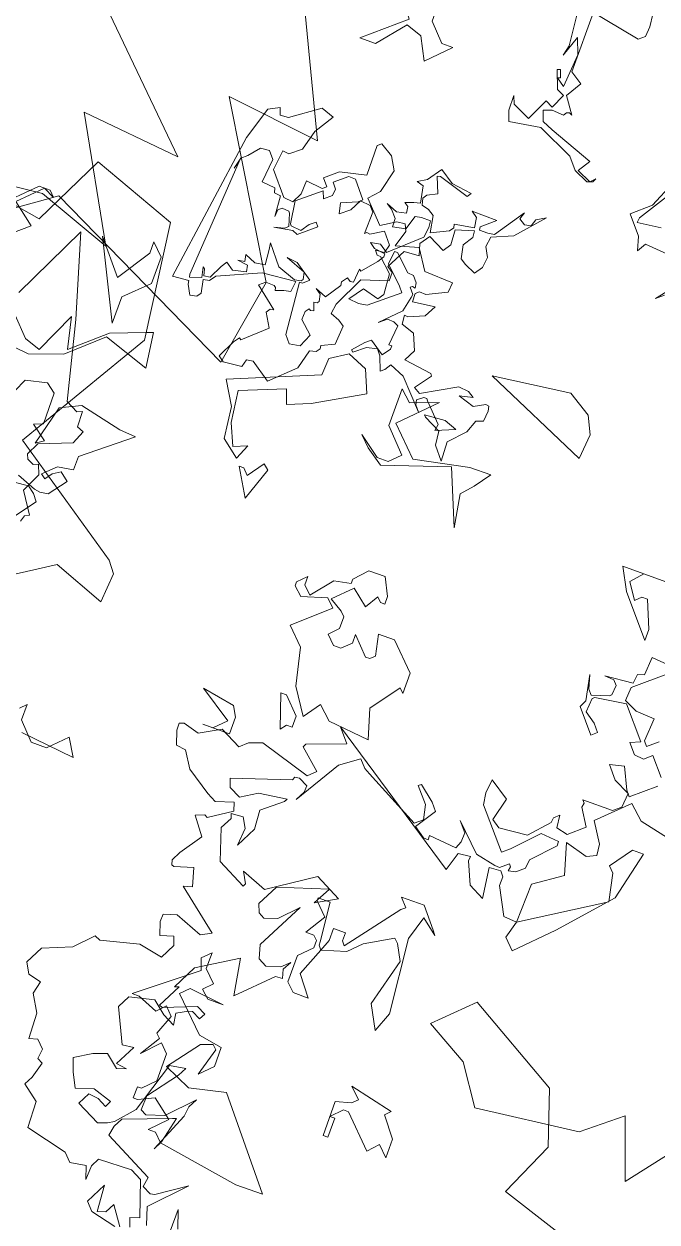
# Model space of a CAD drawing. Header units: metres. Extents: x -71 to 881, y -503 to 661.
# Drawn here: x 233.781 to 236.042, y 454.988 to 459.27 of the extents above; entities that cross this region are included whole.
import ezdxf

# ---------------------------------------------------------------- set-up
doc = ezdxf.new("R2010")
doc.units = ezdxf.units.M
doc.layers.add('ARBRE', color=100, linetype='Continuous', lineweight=13, true_color=0x00ff3f)

# ---------------------------------------------------------------- blocks, each defined once
blk = doc.blocks.new('WMF2', base_point=(0, 0.01))
at = {"color": 251, "lineweight": 0, "true_color": 0x636466}
for points in [[(124.6, -224.1), (124.28, -221.43), (124.37, -220.32), (124.97, -219.82), (134.84, -221.76)], [(158.3, -210.64), (152.62, -198.66), (162.76, -199.86), (152.65, -183.05), (154.26, -173.69), (175.85, -184.22), (183.13, -179.1)], [(23.58, -100.08), (8.83, -109.56), (3.27, -107.44), (3.01, -110.61), (3.9, -111.79), (16.57, -120.44), (8.22, -134.47), (9.81, -146.85), (18.98, -150.2), (22.71, -142.59), (34.39, -144.58)], [(177.29, -203.7), (165.65, -192.21), (176.34, -193.26), (169.52, -180.97), (177.55, -183.87), (181.35, -183.49)], [(13.93, -112.47), (13.73, -113.15), (13.23, -113.37), (14.72, -115.61), (13.76, -117.64), (14.16, -118.66), (14.68, -118.45), (15.39, -118.76), (15.6, -119.27), (14.94, -120.61), (11.56, -121.96), (10.97, -123.39), (11.67, -123.68), (11.74, -125.32), (12.27, -125.11), (13.58, -125.77), (15.6, -134.05), (18.21, -142.77), (22.11, -134.68)], [(80.69, -115.04), (86.12, -108.09), (88.43, -114.47), (92.34, -111.31), (103.35, -109.97), (106.1, -114.07), (110.61, -116.64), (106.84, -120.37), (96.77, -114.54), (94.84, -108.74), (97.41, -102.93), (91.6, -101), (87.74, -99.72), (91.28, -94.1), (89.03, -90.71), (84.85, -93.45), (79.38, -92.64), (82.27, -96.02), (80.34, -100.54), (80.31, -100.55), (80.25, -100.64), (80.17, -100.76), (80.05, -100.9), (79.89, -101.09)], [(99.66, -159.16), (102.89, -156.4), (103, -154.96), (101.56, -154.29), (99.54, -154.17), (99.73, -151.7), (99.31, -151.21), (98.26, -152.1)], [(93.76, -142.97), (97.21, -143.77), (98.75, -145.15), (101.81, -142.17), (100.48, -140.04), (100.32, -138.84), (101.34, -138.36), (103.76, -139.06), (102.79, -135.77), (105.69, -133.77), (105.82, -129.54), (107.25, -129.65), (108.74, -132.52), (108.73, -133.49), (109.15, -133.99), (110.39, -133.89), (109.93, -130.65), (111.62, -131.51), (112.63, -133.81), (112.58, -134.33), (113.9, -134.17), (114.51, -132.19), (129.81, -142.39), (128.59, -140.94), (132.57, -139.47), (132.73, -139.13), (130.53, -137.19), (131.32, -136.44), (136.79, -138.11), (138.2, -137.61), (139, -136.87), (141.22, -138.01), (143.41, -136.76), (145.13, -137.25), (145.63, -137.09), (145.6, -136.33), (145.13, -134.84), (144.07, -134.71), (142.97, -132.98), (140.36, -131.23), (139.36, -130.72), (137.49, -131.32), (137.22, -130.44), (139.58, -128.86), (139.92, -129.04), (140.84, -128.69), (139.42, -126.79), (141.03, -124.5), (141.52, -123.53), (141.36, -123.04), (141.12, -122.91), (139.13, -123.53), (138.58, -121.59), (139.52, -121.34), (135.03, -117.8), (136.15, -117.21), (139.1, -118.34), (140.49, -117.9), (140.5, -117.08), (140.06, -115.71), (138.68, -116.15), (138.33, -115.23), (139.13, -113.66), (141.69, -114.16), (145.74, -113.14), (146.33, -113.43), (148.12, -111.55), (151.13, -110.32), (152.08, -108.49), (151.44, -107.36), (150.04, -107.03), (150.34, -105.65), (149.29, -103.85), (149.18, -101.08), (148.29, -101.35), (147.47, -100.54), (147.61, -99.46), (147.03, -99.16), (147.51, -97.44), (147.99, -96.52), (146.26, -95.22), (146.17, -92.39), (141.64, -91.28), (140.84, -90.46), (139.13, -90.72), (138.69, -89.34), (138.63, -90.88), (138.17, -91.79), (134.57, -91.91), (133.35, -91.28), (132.09, -87.5), (133.07, -87.18), (132.73, -86.26)], [(133.71, -85.95), (135.09, -87.89), (135.6, -86.91), (136.47, -86.63), (136.66, -89.45), (137.77, -87.31), (136.97, -86.47), (134.21, -85.79)], [(128, -87.76), (128.66, -89.67), (128.66, -87.28)], [(131.17, -87.01), (131.77, -88.88), (128.43, -92.34), (131.45, -90.3), (131.93, -90.21), (132.84, -90.68), (132.69, -91.75), (138.01, -94.49), (137.8, -95.54), (137.29, -96.51), (132.41, -98.35), (132.02, -98.48), (132.65, -95.66), (133.11, -94.75), (131.35, -98.96), (131.2, -100.04), (130.7, -101), (133.23, -98.36), (135.1, -97.76), (135.74, -98.1), (135.68, -99.63), (133.33, -102.77), (132.87, -103.68), (134.56, -103.4), (136.24, -97.94), (137.95, -96.02), (138.58, -95.62), (139.55, -95.29), (142.04, -96.56), (141.41, -97.82), (140.33, -97.67), (139.33, -97.16), (139.01, -97.82), (141.07, -98.46), (142.94, -97.86), (143.7, -99.41), (144.2, -100.81), (142.43, -101.88), (141.01, -102.38), (139.61, -101.25), (138.63, -101.56), (139.77, -101.73), (138.66, -103.88), (139.89, -103.76), (141.57, -107.36), (140.9, -108.66), (138.27, -109.27), (136.88, -108.14), (135.58, -107.47), (135.77, -108.71), (134.62, -109.36), (134.22, -109.47), (133.26, -108.98), (132.92, -109.62), (133.89, -110.13), (137.3, -108.77), (137.63, -108.93), (136.36, -111.4), (136.84, -111.24), (135.54, -113.78), (131.42, -116.34), (130.72, -112.44), (127.35, -115.8), (126.6, -115.82), (126.85, -116.77), (126.37, -117.68), (127.17, -116.93), (128.65, -116.47), (129.55, -116.93), (129.96, -118.38), (127.38, -123.37), (129.16, -121.51), (130.54, -121.07), (131.19, -121.4), (131.54, -122.32), (130.4, -124.53), (125.18, -126.19), (126.16, -124.31), (123.96, -125.55), (126.75, -127), (131.48, -123.86), (134.15, -124.91), (133.52, -123.75), (133.68, -123.43), (136.79, -125.04), (137.86, -128.38), (137.23, -129.62), (137.38, -130.11), (136.11, -130.19), (135.51, -129.14), (135.65, -127.24), (134.56, -129.39), (134.72, -131.45), (132.62, -133.14), (132.44, -133.48), (135.45, -133.06), (137.16, -131.97), (138.4, -132.6), (138.75, -133.52), (132.62, -135.52), (132.46, -135.87), (131.99, -135.96), (131.01, -135.45), (131.05, -134.73), (131.55, -133.76), (128.65, -138.59), (126.7, -139.98), (125.97, -139.17), (125.32, -138.84), (119.23, -135.58), (118.45, -136.25), (118.79, -137.79), (120.16, -139.39), (119.88, -139.63), (118.23, -138.25), (117.58, -137.48), (118.99, -135.3), (117.81, -134.49), (117.3, -134.44), (117.31, -134.91), (114.32, -134.66), (114, -135.42), (113.97, -136.41), (114.88, -137.47), (112.09, -134.75), (109.9, -134.31), (109.39, -134.27), (108.55, -134.98), (108.32, -134.71), (108.41, -134.24), (107.65, -134.4), (106.82, -135.1), (106.74, -136.05), (104.54, -138.4), (104.55, -138.87), (106.51, -139.03), (108.95, -136.47), (109.72, -135.82), (113.14, -139.82), (113.34, -141.07), (113.17, -142.56), (111.11, -141.15), (111.72, -138.72), (110.83, -138.12), (107.79, -138.4), (105.92, -140.47), (105.88, -141), (105.33, -141.47), (105.18, -140.15), (103.95, -139.86), (102.35, -141.23), (103.5, -143.03), (103.41, -143.5), (103.65, -143.77), (100.39, -143.77), (99.59, -144.43), (99.47, -145.98), (101.18, -146.84), (102.3, -148.17), (100.78, -148.52), (99.7, -146.26), (99.24, -145.7), (96.84, -147.73)], [(96.81, -148.71), (98.38, -150.55), (99.16, -149.88), (100.2, -149.96), (101.09, -151.02), (100.03, -151.47), (102.77, -154.68), (106.07, -154.17), (106.29, -153.98), (106.42, -152.45), (105.24, -151.63), (104.58, -150.84), (105.14, -150.36), (107.17, -152.77), (106.84, -153.51), (107.36, -156.24), (106.96, -154.77), (106.52, -154.26), (104.73, -154.84), (104.51, -155.03), (104.42, -156.07), (104.84, -156.57), (105.88, -156.64), (102.86, -156.92), (102.73, -157.89), (102.04, -158.1), (101.88, -160.07), (98.36, -159.78)], [(113.42, -195.8), (114.19, -195.14), (113.09, -196.56)], [(114.58, -199.9), (117.07, -200.09), (117.61, -199.16), (118.02, -200.63), (119.62, -202.52), (117.74, -204.14), (116.53, -207)], [(116.04, -206.45), (118.58, -202.45), (118.63, -201.93), (116.12, -202.24)], [(132.71, -95.54), (133.58, -96.42), (134.37, -96.42), (132.71, -98.1), (134.81, -99.76), (136.47, -98.97), (136.93, -98.97), (136.93, -100.2), (136.47, -100.2), (135.25, -101.44), (135.25, -104.42), (136.12, -105.31), (137.8, -103.54), (136.47, -105.66), (136.93, -106.1), (136.12, -108.22), (136.93, -109.09), (137.8, -108.22), (139.92, -109.09), (140.71, -109.09), (134.81, -113.75), (135.25, -114.99), (134.37, -115.87), (134.37, -114.12), (133.14, -112.88), (134.02, -111.98), (133.14, -111.2), (131.46, -111.2), (135.25, -111.63), (136.12, -110.76), (132.71, -107.41), (130.14, -106.98), (130.14, -104.87), (131.46, -103.54), (130.59, -106.54), (131.03, -106.98), (132.27, -106.54), (134.81, -103.19), (131.92, -101.88), (128.03, -102.76), (120.98, -94.11), (123.89, -94.11), (132.71, -95.54), (132.71, -95.54)], [(111.88, -106.14), (110.25, -104.06), (110.25, -101.98), (111.34, -103.08), (112.32, -101.98), (115.5, -105.17), (116.06, -105.17), (117.15, -104.06), (116.61, -104.06), (116.61, -101.98), (117.15, -101.98), (117.15, -105.71), (115.5, -106.14), (114.95, -106.7), (116.06, -107.79), (111.34, -106.7), (111.88, -106.14), (111.88, -106.14)], [(115.75, -121.61), (116.64, -123.29), (117.08, -123.72), (119.97, -122.05), (121.3, -120.73), (123.86, -119.93), (125.08, -116.95), (123.4, -114.83), (125.08, -114.83), (125.96, -115.71), (125.96, -118.61), (124.64, -119.93), (124.64, -120.73), (125.08, -121.17), (125.96, -121.17), (124.64, -123.29), (125.96, -124.6), (125.96, -124.95), (124.64, -124.95), (124.21, -120.73), (124.21, -120.38), (123.86, -119.93), (123.4, -121.17), (123.4, -122.5), (122.09, -122.5), (122.09, -121.61), (121.74, -121.17), (117.52, -126.7), (117.08, -127.05), (117.87, -127.93), (115.4, -127.93), (113.63, -125.83), (113.28, -125.39), (114.96, -126.7), (115.75, -124.16), (114.96, -116.16), (115.75, -114.04), (117.08, -116.51), (115.75, -121.61), (115.75, -121.61)], [(21.67, -132.34), (19.86, -130.44), (18.12, -129.86), (16.15, -134.19), (15.36, -130.85), (11.87, -133.9), (8.32, -135.28), (7.59, -135.54), (7.07, -131.77), (12.02, -133.45), (15.55, -130.27), (19.06, -129.03), (22.02, -129.38)], [(105.82, -129.54), (97.54, -134.76), (98.14, -137.7), (98.75, -138.3), (97.05, -140.62), (95.83, -140.62), (97.05, -135.38), (101.69, -130.15), (105.21, -126.6), (106.3, -127.7), (105.82, -129.54), (105.82, -129.54)], [(180.45, -182.15), (178.13, -184.47), (176.91, -184.47), (176.31, -183.86), (177.52, -184.47), (179.84, -182.15), (177.52, -180.32), (185.07, -173.85)], [(161.69, -132.95), (161.08, -133.55), (161.08, -131.86), (159.38, -130.03), (157.67, -130.03), (155.85, -131.86), (154.74, -130.03), (160.6, -130.65)], [(140.36, -139.63), (140.36, -137.8), (143.28, -137.8), (142.18, -137.8), (140.97, -139.01), (144.49, -141.33), (140.97, -140.72), (140.36, -139.63), (140.36, -139.63)], [(170.41, -149.48), (167.33, -153.6), (167.88, -154.33), (168.63, -154.89), (173.09, -154.46)], [(169.98, -155.59), (167.94, -154.77), (167.31, -154.68), (166.44, -154.8), (165.01, -156.7), (165.95, -157.41), (166.73, -156.9), (167.3, -156.16), (167.79, -156.52), (166.47, -157.79), (164.8, -158.03), (164.79, -159.51), (159.94, -163.43), (161.71, -163.57), (166.28, -164.6), (168.39, -163.57), (169.49, -159.28), (168.67, -159.85), (170.32, -161.09), (169.36, -161.46), (169.4, -164.84), (170.39, -165.59), (172.66, -165.09), (173.31, -163.69)], [(134.49, -141.88), (134.49, -140.66), (135.1, -140.66), (135.58, -140.05), (136.81, -143.6), (136.19, -143.6), (134.49, -141.88), (134.49, -141.88)], [(132.52, -143.85), (133.8, -142.07), (135.57, -144.77), (136.49, -148.75), (138.25, -150.51), (134.73, -153.67), (135.57, -154.51), (138.25, -153.67), (139.17, -154.51), (139.17, -154.97), (138.25, -155.89), (138.25, -154.97), (137.42, -154.14), (135.57, -156.36), (133.8, -156.73), (133.8, -157.19), (132.52, -158.58), (130.73, -158.58), (129.81, -156.73), (129.81, -155.89), (130.27, -155.89), (130.73, -156.36), (131.57, -154.97), (133.35, -156.36), (135.2, -154.51), (133.8, -153.67), (133.35, -153.21), (133.35, -151.92), (134.27, -150.97), (133.35, -150.05), (132.52, -150.05), (131.57, -150.97), (131.57, -151.92), (129.81, -150.05), (129.35, -150.05), (128.88, -150.51), (129.35, -152.75), (127.59, -152.75), (124.91, -150.05), (124.91, -147.83), (125.36, -148.29), (127.59, -145.23), (126.66, -142.07), (131.11, -142.53), (132.52, -143.85), (132.52, -143.85)], [(105.63, -167.93), (106.73, -166.71), (105.63, -165.01), (105.03, -165.6), (104.42, -165.6), (103.21, -162.7), (103.21, -161.47), (106.73, -165.6), (107.95, -167.93), (103.21, -167.93), (105.63, -167.93), (105.63, -167.93)], [(147.09, -161.3), (148.81, -164.22), (148.31, -164.22), (147.7, -163.6), (146.47, -165.31), (145.88, -164.82), (147.09, -161.3), (147.09, -161.3)], [(138.94, -175.74), (144.01, -172.85), (146.39, -171.88), (146.93, -173.42), (151.56, -171.55), (151.13, -168.2), (150.13, -165.91), (148.68, -166.49), (149.35, -164.92), (151.24, -166.38), (151.67, -169.75), (153.13, -172.22), (143.98, -176.02), (143.88, -177.83), (142.05, -179.02), (139.92, -178.12), (138.94, -175.74), (138.94, -175.74)], [(135.09, -169.28), (136.91, -170.51), (138.01, -171.61), (135.68, -169.9), (134.47, -169.9), (133.38, -170.99), (135.68, -173.42), (135.68, -177.45), (134.47, -176.35), (131.54, -177.45), (135.09, -173.91), (132.16, -170.99), (126.32, -172.2), (124, -172.2), (125.23, -170.51), (126.32, -169.28), (125.71, -165.75), (128.13, -171.61), (135.09, -169.28), (135.09, -169.28)], [(129.33, -171.8), (130.44, -173.14), (130.63, -174.64), (132.41, -175.52), (132.57, -175.72), (130.37, -175.88), (129, -175.39), (131.03, -174.57), (130.92, -175.27), (132.78, -177.2), (132.94, -177.4), (133.27, -177.39), (133.89, -176.89), (133.76, -176.39), (133.25, -175.78), (136.03, -178.75), (137.63, -179.42), (138.03, -178.75), (138.43, -178.41), (139, -179.91), (139.48, -180.48), (140.6, -180.25), (141.77, -179.29), (141.95, -179.48), (140.94, -180.66), (140.37, -181.13), (138.81, -180.09), (138.2, -180.94), (138.17, -181.3), (138.5, -181.3), (138.3, -183.46), (138.84, -183.71), (139.55, -183.74), (140.34, -183.1), (138.33, -185.08), (138.01, -186.66), (137.96, -187.04), (138.47, -187.64), (138.27, -187.81), (137.93, -187.74), (138.03, -188.28), (138.55, -188.89), (139.2, -188.95), (140.91, -190.59), (141.25, -190.57), (141.38, -189.16), (139.54, -187.38), (139.07, -186.81), (142.01, -184.38), (142.93, -184.24), (144.01, -184.38), (142.96, -185.86), (141.2, -185.39), (140.77, -186.02), (140.94, -188.21), (142.43, -189.6), (142.8, -189.62), (143.13, -190.05), (142.18, -190.14), (141.95, -191.03), (142.93, -192.19), (144.24, -191.39), (144.58, -191.45), (144.78, -191.29), (144.74, -193.64), (145.22, -194.21), (146.33, -194.31), (146.97, -193.1), (147.96, -192.3), (148.2, -193.41), (146.53, -194.15), (146.12, -194.49), (147.57, -196.24), (148.3, -196.27), (149.64, -195.16), (149.18, -194.59), (149.23, -193.84), (150.01, -193.2), (150.32, -193.98), (152.67, -192.02), (152.33, -189.62), (152.2, -189.45), (151.09, -189.35), (150.48, -190.21), (149.91, -190.68), (149.57, -190.27), (151.32, -188.81), (151.86, -189.06), (153.85, -188.7), (152.77, -188.98), (152.4, -189.29), (152.8, -190.62), (152.94, -190.78), (153.69, -190.85), (154.05, -190.54), (154.11, -189.8), (154.29, -191.99), (154.99, -192.09), (155.13, -192.59), (156.55, -192.72), (156.32, -195.25), (156.96, -196.02), (157.91, -195.93), (158.87, -194.78), (159.49, -194.28), (159.79, -193.07), (159.51, -193.9), (160.36, -181.18), (160.3, -180.89), (159.09, -181.29), (159.32, -182.35), (159.11, -182.21), (158.95, -181.51), (158.27, -181.62), (157.59, -183.02), (157.18, -183.64), (156.35, -183.07), (154.92, -183.39), (155.08, -184.08), (156.2, -184.24), (155.47, -184.34), (155.62, -185.07), (154.42, -184.57), (153.35, -184.75), (153.51, -186.38), (153.6, -187.08), (151.95, -185.01), (149.99, -184.32), (149.29, -184.43), (149.15, -184.65), (149.29, -185.38), (151.47, -186.21), (150.33, -186.08), (148.46, -184.81), (149.07, -184.27), (149.41, -184.25), (148.91, -178.66), (148.24, -177.88), (147.12, -178.09), (146.52, -179.46), (147.86, -180.69), (147.82, -181.61), (147.53, -182), (147.35, -181.89), (146.99, -181.96), (147.31, -182.82), (146.97, -182.85), (146.83, -183.07), (146.96, -183.8), (147.57, -184.22), (146.37, -183.73), (145.25, -185.38), (145.32, -185.75), (144.9, -186.35), (144.5, -186.09), (144.14, -186.16), (144.04, -187.62), (143.83, -187.48), (142.52, -189.03), (142.08, -189.67), (142.11, -190.02), (143.28, -190.18), (143.89, -190.6), (142.85, -190.79), (141.99, -190.19), (138.87, -193), (138.74, -194.12), (138.82, -194.82), (139.8, -194.84), (140.46, -194.71), (140.93, -193.17), (142.31, -192.91), (142.34, -193.82), (143.01, -194.6), (143.63, -195.01), (142.43, -194.52), (141.41, -194.72), (141.51, -195.42), (141.95, -195.71), (141.09, -196.03), (140.4, -196.21), (140.74, -197.98), (141.5, -198.18), (140.55, -198.74), (139.52, -200.23), (138.03, -199.22), (135.82, -198.91), (136.11, -198.49), (139.38, -199.5), (139.74, -199.42), (139.04, -197.73), (140.05, -197.19), (140.36, -196.75), (140.18, -196.05), (139.41, -195.86), (138.75, -195.42), (138.41, -193.65), (136.6, -194.53), (136.31, -194.97), (136.38, -195.33), (134.28, -195.7), (134.46, -196.76), (135.1, -197.22), (132.37, -197.2), (133.77, -195.99), (133.7, -195.63), (132.79, -195.64), (132.09, -195.74), (129.95, -198.9), (130.18, -198.17), (129.52, -197.73), (128.84, -197.89), (128.6, -198.62), (127.64, -199.19), (130.16, -196.3), (132.35, -195.35), (132.53, -194.25), (131.99, -193.25), (132.12, -192.12), (132.68, -191.29), (133.87, -191.79), (134.49, -192.21), (134.79, -193.63), (134.09, -194.68), (134.18, -195.38), (136.09, -194.82), (135.98, -193.22), (136.53, -192.38), (138.34, -193.29), (139.06, -192.24), (138.68, -191.03), (140.3, -190.91), (141.35, -188.87), (140.74, -188.44), (140.72, -187.54), (143.51, -186.63), (145.06, -183.4), (145.23, -182.31), (144.26, -181.94), (143.6, -181.51), (143.77, -179.46), (145.1, -178.82), (145.07, -178.48), (145.34, -178.09), (146.02, -177.93), (146.55, -175.84), (149.03, -173.49), (151.13, -174.93), (151.83, -174.83), (152.07, -174.01), (154.04, -173.82), (154.65, -174.25), (153.72, -176.12), (153.29, -176.72), (153.08, -176.57), (150.75, -178.69), (151.6, -180.16), (151.31, -180.6), (150.94, -180.67), (153.31, -182.54), (152.7, -183.08), (151.76, -183.04), (151.56, -182.89), (151.5, -182.59), (150.64, -182.91), (149.91, -183.05), (149.78, -184.18), (153.37, -183.87), (157.76, -181.91), (158.22, -181.26), (158.87, -181.13), (158.61, -179.74), (158.9, -179.3), (159.63, -179.15), (160.17, -180.16), (160.23, -180.53), (161.97, -180.37), (159.66, -196.47), (158.58, -199.98), (157.43, -200.58), (157.16, -199.85), (156.26, -199.9), (153.31, -201.99), (151.94, -201.5), (153.21, -199.48), (153.79, -197.33), (154.96, -196.37), (155.66, -196.47), (155.88, -194.31), (153.91, -191.96), (152.87, -191.86), (152.36, -192.9), (152.27, -194.36), (150.48, -194.18), (150.11, -194.49), (150.75, -195.26), (149.38, -196.4), (146.61, -197.04), (146.66, -200.28), (146.27, -200.62), (144.88, -199.79), (144.11, -198.43), (144.72, -195.93), (145.72, -194.82), (143.6, -192.6), (142.05, -193.54), (141.19, -193.65), (140.84, -192.91), (141.38, -191.16), (138.98, -191.83), (137.57, -189.7), (134.5, -189.55), (134.6, -188.51), (136.69, -187.48), (137.39, -187.51), (137.76, -187.2), (137.7, -186.3), (135.35, -186.6), (135.98, -185.39), (137.66, -184.67), (138.03, -184.72), (137.93, -183.77), (136.52, -183.3), (135.82, -181.61), (136.44, -180.4), (133.42, -179.96), (133.25, -179.75), (134.5, -178.03), (133.81, -177.64), (130.21, -179.65), (129.13, -179.52), (128.46, -179.11), (129.89, -178.8), (128.13, -178.26), (126.98, -178.88), (126.62, -178.83), (126.51, -178.31), (126.62, -177.18), (127.36, -176.92), (127.86, -175.55), (129.43, -173.88), (129.33, -171.8), (129.33, -171.8)], [(167.3, -178.31), (164.99, -181.83), (164.99, -183.07), (163.76, -181.83), (163.76, -178.92), (166.2, -176.6), (166.2, -173.68), (170.22, -181.83), (167.3, -178.31), (167.3, -178.31)], [(116, -176.89), (115.75, -179.59), (116.63, -181.42), (119.11, -182.97), (127.36, -181.9), (116, -176.89), (116, -176.89)], [(132.31, -224.99), (131.45, -216.73), (131.71, -215.63), (130.94, -217.85), (130.31, -216.16), (130.6, -212.58), (131.48, -213.21), (131.19, -213.31), (131.49, -214.13), (131.79, -214.02), (131.07, -212.08), (130.28, -211.7), (130.98, -210.18), (131.77, -210.56), (132.87, -208.24), (134.78, -209.13), (135.09, -209.95), (135.09, -208.36), (134.68, -207.25), (131.36, -207.8), (127.52, -206.02), (126.48, -204.8), (124.97, -204.1), (124.38, -204.31), (124.19, -204.71), (124.67, -204.21), (126.19, -204.91), (125.4, -206.21), (130.16, -207.96), (131.33, -208.46), (131.74, -209.57), (130.87, -209.89), (129.57, -209.78), (129.36, -210.13), (129.07, -210.23), (128.75, -210.08), (129.97, -211.82), (128.98, -213.46), (130.3, -214.3), (130.27, -221.28)], [(147.98, -213.1), (150.4, -210.17), (152.11, -210.17), (147.98, -213.72), (149.19, -215.41), (147.98, -220.65), (149.19, -221.87), (152.11, -221.27), (153.32, -221.27), (152.11, -222.48), (145.66, -222.48), (143.95, -223.57), (142.74, -223.57), (143.95, -222.48), (142.74, -221.27), (145.66, -216.64), (145.66, -214.32), (143.95, -212.49), (142.74, -212.49), (145.04, -210.17), (146.26, -212.49), (147.98, -213.1), (147.98, -213.1)]]:
    blk.add_lwpolyline(points, dxfattribs=at)

msp = doc.modelspace()

# ---------------------------------------------------------------- block references
at = {"layer": 'ARBRE', "color": 251, "lineweight": 5, "true_color": 0x636466, "xscale": 0.03451886634015593, "yscale": 0.03451886634015593, "zscale": 0.03451886634015593, "rotation": 160.1685466476646}
for p in [(232.9031, 453.6768), (237.4587, 450.6136)]:
    msp.add_blockref('WMF2', p, dxfattribs=at)

doc.saveas('drawing.dxf')
